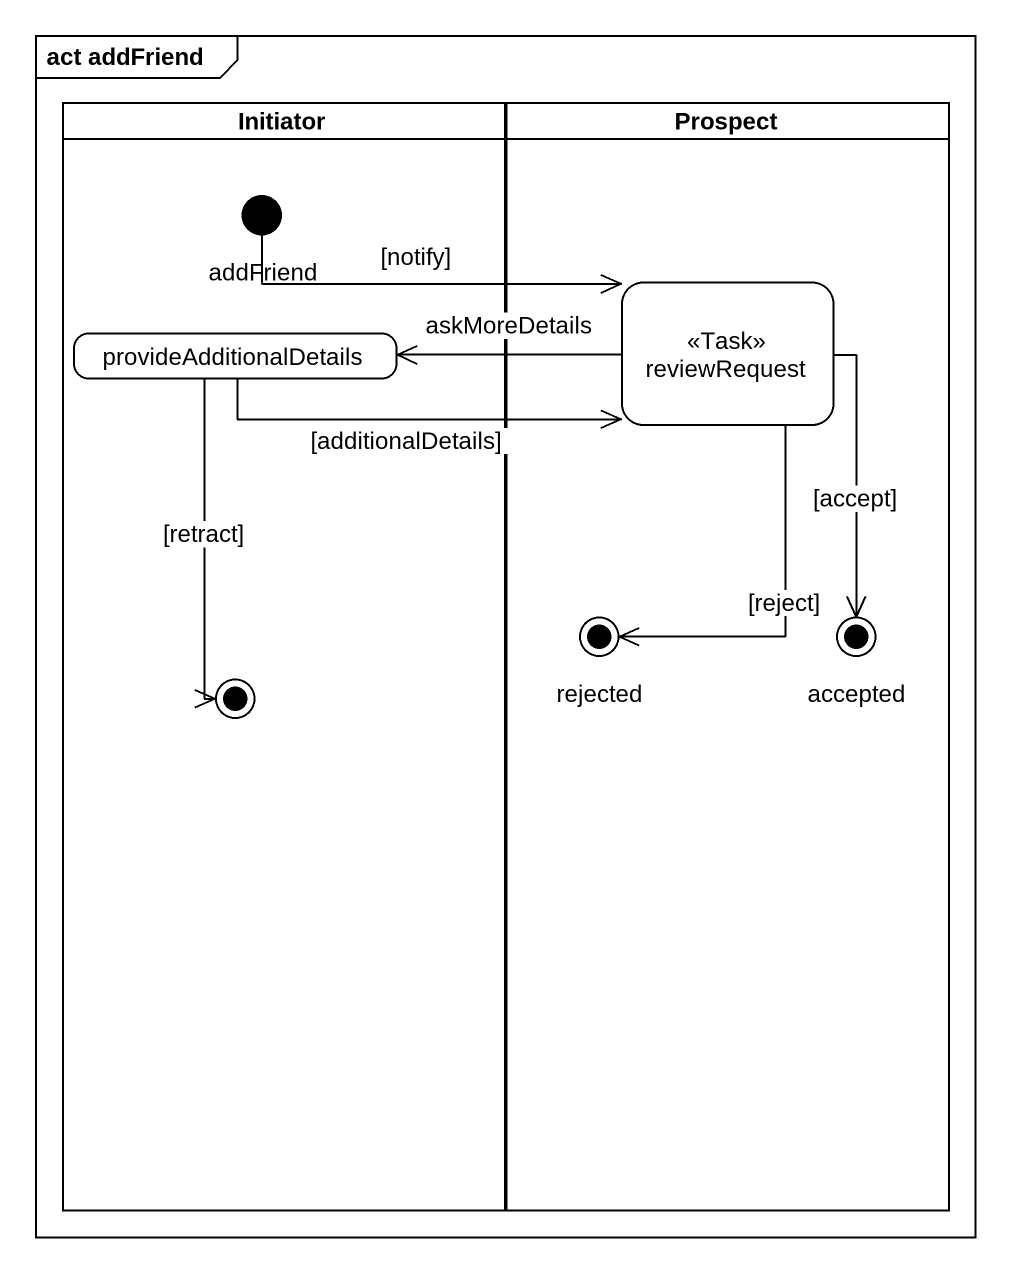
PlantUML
@startuml
mainframe act addFriend
hide empty description
state Initiator <<partition>> {
  state addFriend <<start>>
  state provideAdditionalDetails
  provideAdditionalDetails --> [*] : [retract]
}
state Prospect <<partition>> {
  state reviewRequest <<Task>>
  state rejected <<end>>
  state accepted <<end>>
}
addFriend -right-> reviewRequest : [notify]
provideAdditionalDetails -right-> reviewRequest : [additionalDetails]
reviewRequest -left-> provideAdditionalDetails : askMoreDetails
reviewRequest --> rejected : [reject]
reviewRequest --> accepted : [accept]
@enduml
